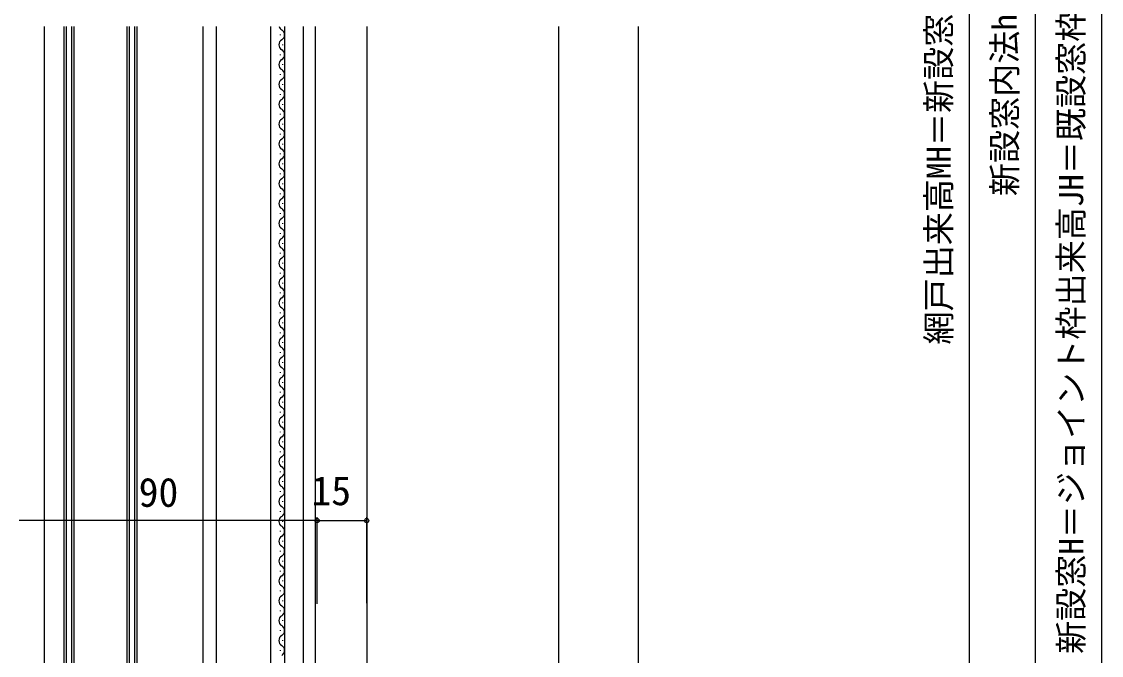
# Model space of a CAD drawing. Units: millimetres, scale not verified. Extents: x -525 to 525, y -783 to 778.
# Drawn here: x -342.8 to -16.5, y -53.5 to 138 of the extents above; entities that cross this region are included whole.
import ezdxf
from ezdxf.enums import TextEntityAlignment as Align

# ---------------------------------------------------------------- set-up
doc = ezdxf.new("R2010")
doc.units = ezdxf.units.MM
doc.header["$LTSCALE"] = 4
for name, color, linetype in [('0-5_YKK_12', 2, 'Continuous'), ('0-8_YKK_D', 6, 'Continuous'), ('0-A_YSS_K', 3, 'Continuous')]:
    doc.layers.add(name, color=color, linetype=linetype)
doc.styles.add('ＭＳ ゴシック', font='')
doc.styles.get('ＭＳ ゴシック').set_extended_font_data('MS Gothic')

msp = doc.modelspace()

# ---------------------------------------------------------------- linework, layer by layer
at = {"layer": '0-5_YKK_12'}
for p, q in [((-336, 136.45), (-336, -115.3)), ((-330, 136.45), (-330, -110.8)), ((-329.3, 136.45), (-329.3, -110.8)), ((-327.7, 136.45), (-327.7, -110.8)), ((-327, 136.45), (-327, -110.8)), ((-311, 136.45), (-311, -110.8)), ((-310.3, 136.45), (-310.3, -110.8)), ((-308.7, 136.45), (-308.7, -110.8)), ((-308, 136.45), (-308, -110.8)), ((-288, 136.45), (-288, -98.799)), ((-284, 136.45), (-284, -104.044)), ((-267.5, -62.8), (-267.5, 136.45)), ((-264.56, 133.85), (-264.56, 134.05)), ((-263.3, 136.45), (-263.3, -62.8)), ((-257.7, 136.45), (-257.7, -62.8)), ((-254, -62.8), (-254, 136.45)), ((-238.5, 136.45), (-238.5, -94.666)), ((-263.8, 130.85), (-263.8, 131.05)), ((-264.56, 127.85), (-264.56, 128.05)), ((-263.8, 124.85), (-263.8, 125.05)), ((-264.56, 121.85), (-264.56, 122.05)), ((-263.8, 118.85), (-263.8, 119.05)), ((-264.56, 115.85), (-264.56, 116.05)), ((-263.8, 112.85), (-263.8, 113.05)), ((-264.56, 109.85), (-264.56, 110.05)), ((-263.8, 106.85), (-263.8, 107.05)), ((-264.56, 103.85), (-264.56, 104.05)), ((-264.56, 97.85), (-264.56, 98.05)), ((-263.8, 100.85), (-263.8, 101.05)), ((-263.8, 94.85), (-263.8, 95.05)), ((-264.56, 91.85), (-264.56, 92.05)), ((-263.8, 88.85), (-263.8, 89.05)), ((-264.56, 85.85), (-264.56, 86.05)), ((-263.8, 82.85), (-263.8, 83.05)), ((-264.56, 79.85), (-264.56, 80.05)), ((-263.8, 76.85), (-263.8, 77.05)), ((-264.56, 73.85), (-264.56, 74.05)), ((-263.8, 70.85), (-263.8, 71.05)), ((-264.56, 67.85), (-264.56, 68.05)), ((-264.56, 61.85), (-264.56, 62.05)), ((-263.8, 64.85), (-263.8, 65.05)), ((-263.8, 58.85), (-263.8, 59.05)), ((-264.56, 55.85), (-264.56, 56.05)), ((-263.8, 52.85), (-263.8, 53.05)), ((-264.56, 49.85), (-264.56, 50.05)), ((-263.8, 46.85), (-263.8, 47.05)), ((-264.56, 43.85), (-264.56, 44.05)), ((-263.8, 40.85), (-263.8, 41.05)), ((-264.56, 37.85), (-264.56, 38.05)), ((-263.8, 34.85), (-263.8, 35.05)), ((-264.56, 31.85), (-264.56, 32.05)), ((-263.8, 28.85), (-263.8, 29.05)), ((-264.56, 25.85), (-264.56, 26.05)), ((-263.8, 22.85), (-263.8, 23.05)), ((-264.56, 19.85), (-264.56, 20.05)), ((-263.8, 16.85), (-263.8, 17.05)), ((-264.56, 13.85), (-264.56, 14.05)), ((-263.8, 10.85), (-263.8, 11.05)), ((-264.56, 7.85), (-264.56, 8.05)), ((-263.8, 4.85), (-263.8, 5.05)), ((-264.56, 1.85), (-264.56, 2.05)), ((-263.8, -1.15), (-263.8, -0.95)), ((-264.56, -4.15), (-264.56, -3.95)), ((-263.8, -7.15), (-263.8, -6.95)), ((-264.56, -10.15), (-264.56, -9.95)), ((-263.8, -13.15), (-263.8, -12.95)), ((-264.56, -16.15), (-264.56, -15.95)), ((-263.8, -19.15), (-263.8, -18.95)), ((-264.56, -22.15), (-264.56, -21.95)), ((-263.8, -25.15), (-263.8, -24.95)), ((-264.56, -28.15), (-264.56, -27.95)), ((-263.8, -31.15), (-263.8, -30.95)), ((-264.56, -34.15), (-264.56, -33.95)), ((-263.8, -37.15), (-263.8, -36.95)), ((-264.56, -40.15), (-264.56, -39.95)), ((-263.8, -43.15), (-263.8, -42.95)), ((-264.56, -46.15), (-264.56, -45.95)), ((-264.56, -52.15), (-264.56, -51.95)), ((-263.8, -49.15), (-263.8, -48.95))]:
    msp.add_line(p, q, dxfattribs=at)
for centre, start, end in [((-263.342, 136.95), 196.91585, 240.79746), ((-265.018, 133.95), 299.20254, 60.79746), ((-263.342, 130.95), 119.20254, 240.79746), ((-265.018, 127.95), 299.20254, 60.79746), ((-263.342, 124.95), 119.20254, 240.79746), ((-265.018, 121.95), 299.20254, 60.79746), ((-263.342, 118.95), 119.20254, 240.79746), ((-263.342, 112.95), 119.20254, 240.79746), ((-265.018, 115.95), 299.20254, 60.79746), ((-265.018, 109.95), 299.20254, 60.79746), ((-263.342, 106.95), 119.20254, 240.79746), ((-265.018, 103.95), 299.20254, 60.79746), ((-263.342, 100.95), 119.20254, 240.79746), ((-265.018, 97.95), 299.20254, 60.79746), ((-263.342, 94.95), 119.20254, 240.79746), ((-265.018, 91.95), 299.20254, 60.79746), ((-263.342, 88.95), 119.20254, 240.79746), ((-265.018, 85.95), 299.20254, 60.79746), ((-263.342, 82.95), 119.20254, 240.79746), ((-263.342, 76.95), 119.20254, 240.79746), ((-265.018, 79.95), 299.20254, 60.79746), ((-265.018, 73.95), 299.20254, 60.79746), ((-263.342, 70.95), 119.20254, 240.79746), ((-265.018, 67.95), 299.20254, 60.79746), ((-263.342, 64.95), 119.20254, 240.79746), ((-265.018, 61.95), 299.20254, 60.79746), ((-263.342, 58.95), 119.20254, 240.79746), ((-265.018, 55.95), 299.20254, 60.79746), ((-263.342, 52.95), 119.20254, 240.79746), ((-265.018, 49.95), 299.20254, 60.79746), ((-263.342, 46.95), 119.20254, 240.79746), ((-263.342, 40.95), 119.20254, 240.79746), ((-265.018, 43.95), 299.20254, 60.79746), ((-265.018, 37.95), 299.20254, 60.79746), ((-263.342, 34.95), 119.20254, 240.79746), ((-265.018, 31.95), 299.20254, 60.79746), ((-263.342, 28.95), 119.20254, 240.79746), ((-265.018, 25.95), 299.20254, 60.79746), ((-263.342, 22.95), 119.20254, 240.79746), ((-265.018, 19.95), 299.20254, 60.79746), ((-263.342, 16.95), 119.20254, 240.79746), ((-265.018, 13.95), 299.20254, 60.79746), ((-263.342, 10.95), 119.20254, 240.79746), ((-265.018, 7.95), 299.20254, 60.79746), ((-263.342, 4.95), 119.20254, 240.79746), ((-265.018, 1.95), 299.20254, 60.79746), ((-263.342, -1.05), 119.20254, 240.79746), ((-265.018, -4.05), 299.20254, 60.79746), ((-263.342, -7.05), 119.20254, 240.79746), ((-265.018, -10.05), 299.20254, 60.79746), ((-263.342, -13.05), 119.20254, 240.79746), ((-265.018, -16.05), 299.20254, 60.79746), ((-263.342, -19.05), 119.20254, 240.79746), ((-265.018, -22.05), 299.20254, 60.79746), ((-263.342, -25.05), 119.20254, 240.79746), ((-265.018, -28.05), 299.20254, 60.79746), ((-263.342, -31.05), 119.20254, 240.79746), ((-265.018, -34.05), 299.20254, 60.79746), ((-263.342, -37.05), 119.20254, 240.79746), ((-265.018, -40.05), 299.20254, 60.79746), ((-263.342, -43.05), 119.20254, 240.79746), ((-265.018, -46.05), 299.20254, 60.79746), ((-263.342, -49.05), 119.20254, 240.79746), ((-265.018, -52.05), 299.20254, 60.79746)]:
    msp.add_arc(centre, 1.718, start, end, dxfattribs=at)
at = {"layer": '0-8_YKK_D'}
for p, q in [((-16.5, 411.7), (-16.5, -155.3)), ((-56.5, 371.2), (-56.5, -93.8)), ((-36.5, 368.7), (-36.5, -118.3)), ((-253.5, -12.801), (-343.5, -12.801)), ((-253.5, -37.974), (-253.5, -11.8)), ((-253.5, -37.974), (-253.5, -11.801)), ((-253.5, -12.8), (-238.5, -12.8)), ((-238.5, -37.8), (-238.5, -11.8))]:
    msp.add_line(p, q, dxfattribs=at)
for centre in [(-253.5, -12.8), (-253.5, -12.801), (-238.5, -12.8)]:
    msp.add_circle(centre, 0.637, dxfattribs=at)
at = {"layer": '0-A_YSS_K'}
for p, q in [((-180.5, 136.45), (-180.5, -95.82)), ((-156.5, 136.45), (-156.5, -106.867))]:
    msp.add_line(p, q, dxfattribs=at)

# ---------------------------------------------------------------- texts
at = {"layer": '0-8_YKK_D', "style": 'ＭＳ ゴシック'}
for s, p in [('新設窓H＝ジョイント枠出来高JH＝既設窓枠開口高KH－12', (-19.807, -53.107)), ('網戸出来高MH＝新設窓H－123', (-59.807, 40.376)), ('新設窓内法h', (-39.864, 85.228))]:
    msp.add_text(s, height=7.331, rotation=90, dxfattribs=at).set_placement(p, align=Align.BOTTOM_LEFT)
for s, p in [('90', (-307.398, -11.301)), ('15', (-255.205, -10.8))]:
    msp.add_text(s, height=8.798, dxfattribs=at).set_placement(p, align=Align.BOTTOM_LEFT)

doc.saveas('drawing.dxf')
